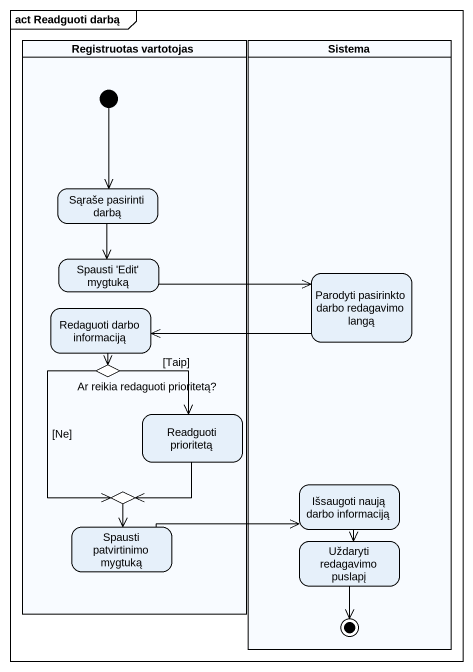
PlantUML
@startuml
mainframe act Readguoti darbą
hide empty description
state "Registruotas vartotojas" as Registruotas_vartotojas <<partition>> {
  state "Sąraše pasirinti darbą" as Sąraše_pasirinti_darbą
  state "Spausti 'Edit' mygtuką" as Spausti_Edit_mygtuką
  state "Redaguoti darbo informaciją" as Redaguoti_darbo_informaciją
  state "Ar reikia redaguoti prioritetą?" as Ar_reikia_redaguoti <<choice>>
  state "Readguoti prioritetą" as Readguoti_prioritetą
  state choice1 <<choice>>
  state "Spausti patvirtinimo mygtuką" as Spausti_patvirtinimo_mygtuką
  [*] --> Sąraše_pasirinti_darbą
}
state Sistema <<partition>> {
  state "Parodyti pasirinkto darbo redagavimo langą" as Parodyti_pasirinkto_darbo
  state "Išsaugoti naują darbo informaciją" as Išsaugoti_naują_darbo
  state "Uždaryti redagavimo puslapį" as Uždaryti_redagavimo_puslapį
  Uždaryti_redagavimo_puslapį --> [*]
}
Sąraše_pasirinti_darbą --> Spausti_Edit_mygtuką
Spausti_Edit_mygtuką -right-> Parodyti_pasirinkto_darbo
Parodyti_pasirinkto_darbo -left-> Redaguoti_darbo_informaciją
Redaguoti_darbo_informaciją --> Ar_reikia_redaguoti
Ar_reikia_redaguoti --> Readguoti_prioritetą : [Taip]
Ar_reikia_redaguoti --> choice1 : [Ne]
Readguoti_prioritetą --> choice1
choice1 --> Spausti_patvirtinimo_mygtuką
Išsaugoti_naują_darbo --> Uždaryti_redagavimo_puslapį
Spausti_patvirtinimo_mygtuką -right-> Išsaugoti_naują_darbo
@enduml
